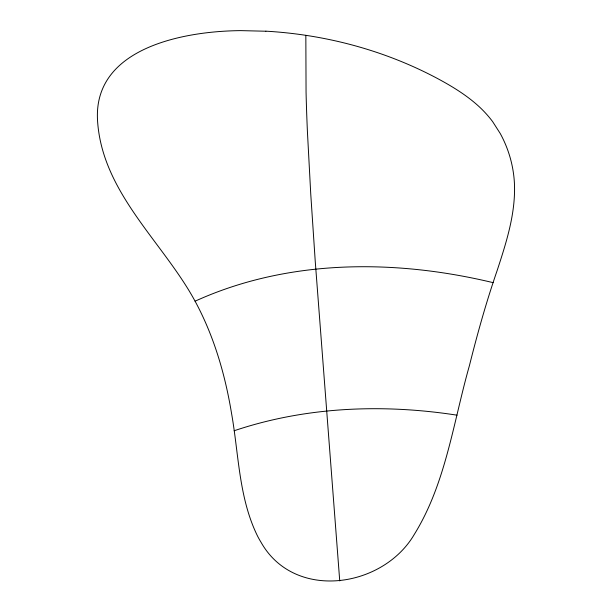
<?xml version="1.0" encoding="UTF-8"?>
<svg xmlns="http://www.w3.org/2000/svg" width="612" height="612" viewBox="0 0 612 612"><rect width="100%" height="100%" fill="white"/><g stroke="black" fill="none" stroke-linecap="round" stroke-linejoin="round"><path stroke-width="0.92" d="M305.839 35.328L306.061 92.221A307.867 22.124 84.5 0 0 307.415 131.572L310.751 194.065L315.241 261.339L339.737 580.91M195.075 301.196C288.153 258.815 395.107 259.113 493.127 282.652M234.151 430.756C305.61 406.674 382.89 403.691 457.049 415.181M265.891 31.227L240.677 30.623A300.53 269.884 -14 0 0 229.837 30.914C176.248 33.155 93.605 50.85 97.515 120.143C101.5 188.098 155.777 235.872 189.062 290.692A321.507 288.719 -14 0 1 194.96 300.974C213.84 335.736 225.063 374.184 231.497 413.085C238.825 454.288 238.718 497.977 257.621 536.227A120.449 108.163 -14 0 0 261.087 542.377C294.387 601.298 382.936 588.063 414.293 534.414C445.842 483.465 453.262 422.334 469.412 365.662C477.437 333.586 486.364 301.724 497.173 270.466C506.208 242.826 515.426 214.376 514.493 184.939A140.026 125.751 -14 0 0 514.004 177.771A143.682 129.033 -14 0 0 500.195 133.431L492.66 121.658A129.69 116.464 -14 0 0 478.928 106.473C466.114 94.738 451.09 85.734 435.805 77.609A407.309 365.777 -14 0 0 265.899 31.166"/></g></svg>
